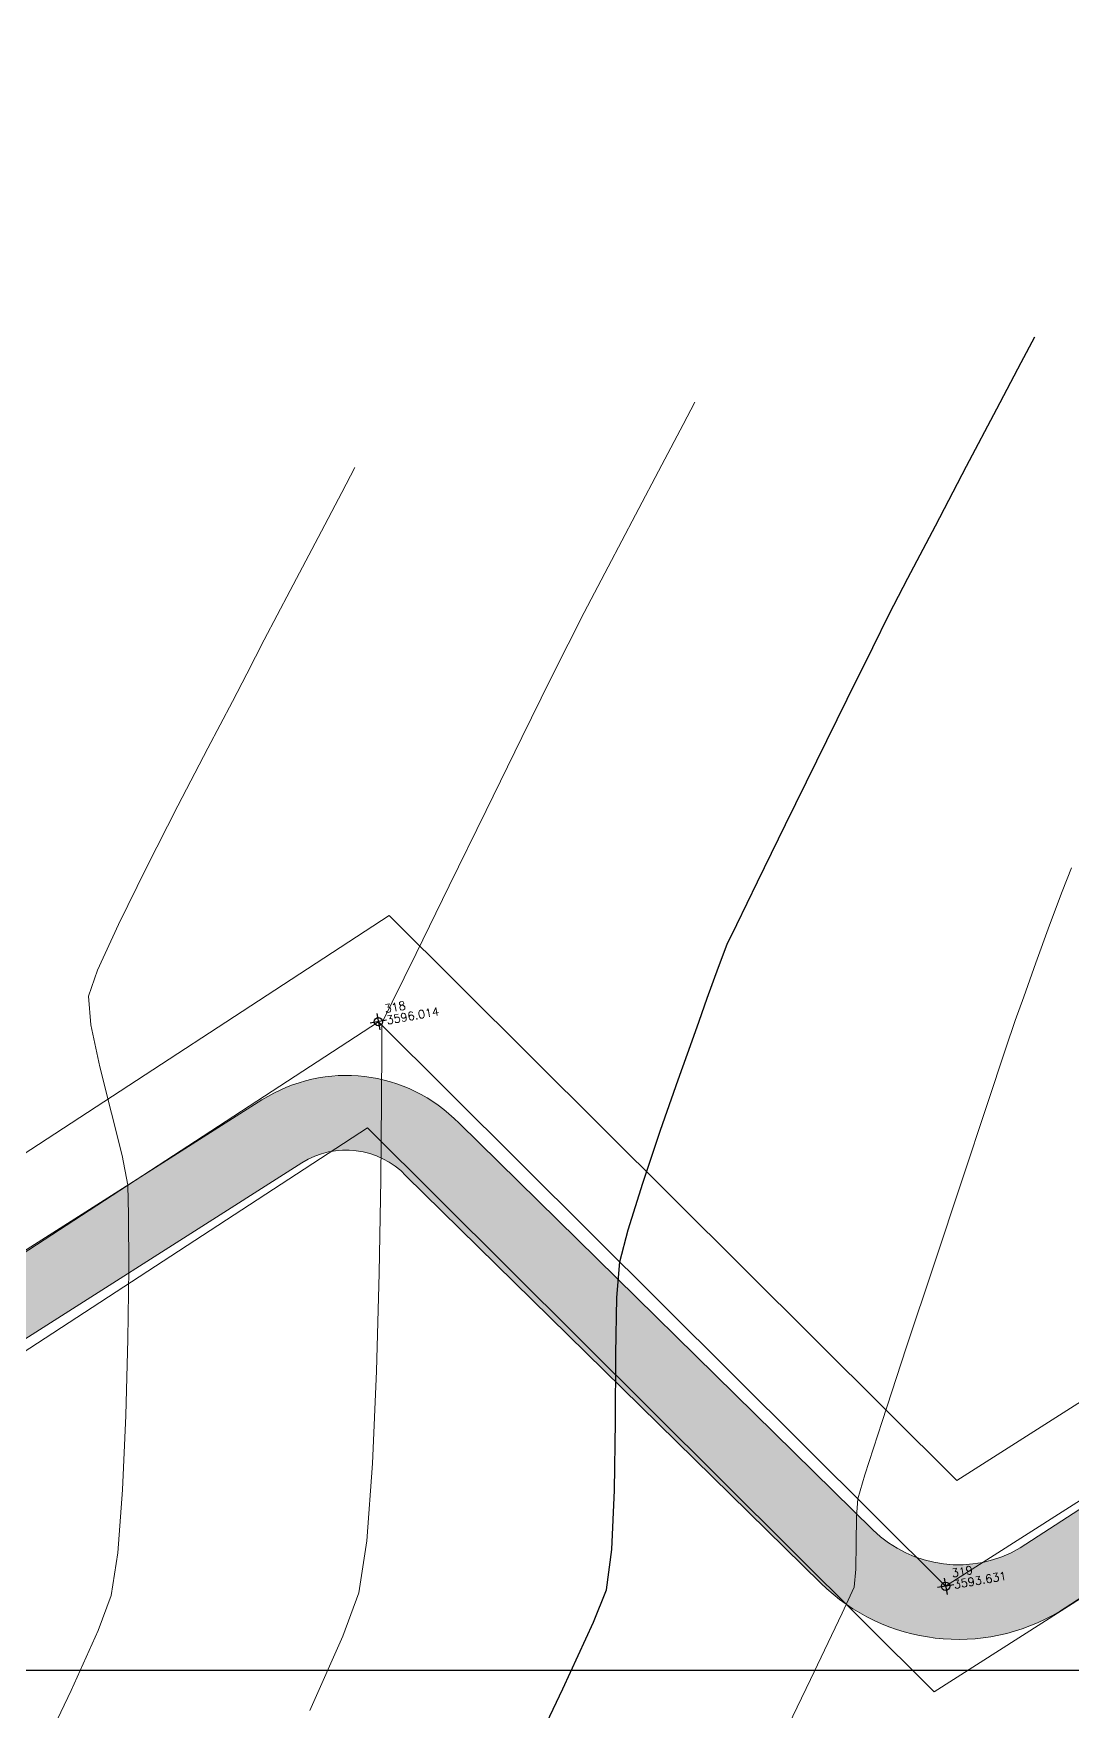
# Model space of a CAD drawing. Header units: millimetres. Extents: x 736950 to 740938, y 8500595 to 8502163.
# Drawn here: x 737933.68 to 737946.2, y 8501299.51 to 8501319.74 of the extents above; entities that cross this region are included whole.
import ezdxf

# ---------------------------------------------------------------- set-up
doc = ezdxf.new("R2010")
doc.units = ezdxf.units.MM
for name, color, linetype, lineweight in [('camino', 22, 'Continuous', 5), ('CAMINO ACTUAL', 1, 'Continuous', 13), ('CONT-MJR', 80, 'Continuous', 30), ('CONT-MNR', 96, 'Continuous', 15), ('pista', 251, 'Continuous', 5)]:
    doc.layers.add(name, color=color, linetype=linetype, lineweight=lineweight)
doc.layers.add('Cuadricula Coordenadas', color=5, linetype='Continuous')
doc.styles.add('5mm', font='arial.ttf', dxfattribs={"height": 3})

msp = doc.modelspace()

# ---------------------------------------------------------------- hatches: boundary and pattern name
at = {"layer": 'pista'}
h = msp.add_hatch(dxfattribs=at)
h.set_pattern_fill('HONEY', color=256, scale=3, angle=9.94991650582834, style=0)
h.set_pattern_definition([(9.94991650582834, (1479841.21072825, -18.49207214638591), (0.4979252195647159, 0.4170677100899267), [0.375, -0.75]), (129.9499165058283, (1479841.21072825, -18.49207214638591), (-0.6101538418184378, 0.222682034283025), [0.3749999999999999, -0.7499999999999998]), (69.94991650582834, (1479841.21072825, -18.49207214638591), (-0.112228622253722, 0.6397497443729518), [-0.75, 0.375])])
h.paths.add_polyline_path([(737744.7999806425, 8501250.923935566), (737743.4751223363, 8501250.754223157), (737756.465848178, 8501242.026572531), (737763.5739612179, 8501242.006896213), (737770.002546867, 8501243.455222024), (737769.8468594846, 8501244.342704736), (737763.4750639071, 8501242.907173423), (737756.7405500773, 8501242.925815564)])
h.paths.add_polyline_path([(737794.2809870465, 8501256.017245878), (737809.7820272583, 8501263.709828075), (737823.391616501, 8501273.483615467), (737837.0791595323, 8501280.557800073), (737851.5530432165, 8501285.77819753), (737870.8510758049, 8501293.050216693, -0.9976846880626209), (737871.0089264096, 8501292.63424804), (737865.2748787645, 8501289.581801567, 0.7845063948290762), (737866.1540430214, 8501286.121818589), (737883.2588851704, 8501291.348365877), (737897.4188924351, 8501296.516943583), (737903.2981396064, 8501301.44146652, -0.5512150924587264), (737904.1219025984, 8501301.177325813), (737906.855912117, 8501297.98174819, 0.5618964424650519), (737910.2738656431, 8501298.536066804), (737914.22079628, 8501308.558674501), (737925.6412323939, 8501300.72656757, 0.340189525830376), (737928.7023693406, 8501300.894137181), (737936.9171069289, 8501306.117412793, -0.358727273887905), (737938.1716059428, 8501305.962964654), (737943.1732157968, 8501301.051021611, 0.3417074120720416), (737946.0555081918, 8501300.709858142), (737955.8779356404, 8501307.072689936), (737971.8320576148, 8501314.464803053), (737988.5677626224, 8501323.411181662), (738023.1375471824, 8501336.282937778), (738044.4246208373, 8501357.728329657), (738061.4456776979, 8501362.208386911), (738078.9085143938, 8501363.070318012), (738112.0997810266, 8501372.051506756), (738118.6561313582, 8501373.365123207), (738128.3493353954, 8501376.976906104), (738155.2251721952, 8501366.826195797), (738176.6167526407, 8501363.543890122), (738193.8053773039, 8501353.328603027), (738204.7313956148, 8501340.877429372), (738207.705198212, 8501335.751671141), (738214.35685511, 8501331.742925933), (738229.9282901662, 8501313.374534177), (738233.5603594936, 8501308.186787868), (738234.53883727, 8501308.358438132), (738230.6417003467, 8501313.924784988), (738214.9478837823, 8501332.43754055), (738208.3676942562, 8501336.403214611), (738205.4657963786, 8501341.405035153), (738194.387784551, 8501354.029418997), (738176.9261677533, 8501364.406946706), (738155.4549153853, 8501367.70147717), (738128.3514754312, 8501377.93815071), (738118.4090486554, 8501374.233504975), (738111.8936108743, 8501372.928085677), (738078.7671659255, 8501363.964436961), (738061.3074614278, 8501363.102660457), (738043.958527311, 8501358.536303693), (738022.6381405202, 8501337.057350922), (737988.196920163, 8501324.233464561), (737971.4304040315, 8501315.270615296), (737955.4419368334, 8501307.862588815), (737945.5806043665, 8501301.47455489, -0.3391433520832071), (737943.8038299843, 8501301.693147572), (737938.8116631231, 8501306.59581691, 0.3560082385246841), (737936.4342009705, 8501306.876887502), (737928.158540546, 8501301.61487459, -0.3502196171718997), (737926.1502499409, 8501301.468794718), (737914.5128481541, 8501309.44969617, 0.4302069892023044), (737913.4330382891, 8501309.014522241), (737909.4507249827, 8501298.90206584, -0.5704007069138802), (737907.5397775185, 8501298.566836312), (737904.9064502402, 8501301.644734057, 0.4931454261128044), (737902.7202336333, 8501302.131411942), (737896.9620044216, 8501297.308254998), (737882.9728831241, 8501292.20205278), (737866.0373022418, 8501287.027224885, -0.7384715771871906), (737865.6977918843, 8501288.787355538), (737871.5108758068, 8501291.881875956, 0.9119586051647783), (737870.5337161538, 8501293.892406015), (737851.2416702455, 8501286.62264278), (737836.7183275839, 8501281.384406622), (737822.9200107896, 8501274.252970394), (737809.3164408724, 8501264.483505804), (737793.8201376351, 8501256.79327439), (737778.9884914039, 8501246.402265295), (737769.846859484, 8501244.34270474), (737770.0025468671, 8501243.455222024), (737779.3594973255, 8501245.563292695)])
h.paths.add_polyline_path([(738260.5182952256, 8501271.251537092), (738234.538837269, 8501308.358438132), (738233.56035949, 8501308.186787868), (738259.6897886079, 8501270.86568047), (738269.3749442189, 8501234.589470252), (738274.5057655985, 8501215.583008338), (738279.7983711922, 8501189.602392923), (738280.7089290785, 8501189.641305126), (738275.382018582, 8501215.790318219), (738270.2441657205, 8501234.822827347)])

# ---------------------------------------------------------------- linework, layer by layer
at = {"linetype": 'Continuous', "extrusion": (-0.172787269436437, 0.9849591664230046, 0)}
for points, elevation in [([(-2195756.503162654, 0), (-2195756.303162654, 0)], 8245934.800062787), ([(-2195762.065162655, 0), (-2195761.865162654, 0)], 8245926.913062787)]:
    msp.add_lwpolyline(points, dxfattribs=dict(at, elevation=elevation))
at = {"linetype": 'Continuous', "extrusion": (0.9849591664230046, 0.172787269436437, 0)}
for points, elevation in [([(8245934.900062786, 0), (8245934.700062787, 0)], 2195756.403162654), ([(8245927.013062786, 0), (8245926.813062787, 0)], 2195761.965162654)]:
    msp.add_lwpolyline(points, dxfattribs=dict(at, elevation=elevation))
at = {"linetype": 'Continuous'}
for centre in [(737937.8384733221, 8501307.820298335), (737944.6795893998, 8501301.012968183)]:
    msp.add_circle(centre, 0.05, dxfattribs=at)
at = {"layer": 'camino'}
for p, q in [((737927.1139478215, 8501302.020459894), (737937.970142336, 8501309.100005316)), ((737937.970142336, 8501309.100005316), (737944.8168513401, 8501302.28710986)), ((737944.8168513401, 8501302.28710986), (737954.911528102, 8501308.733189704)), ((737927.0999530398, 8501300.817490675), (737937.8384733221, 8501307.820298335)), ((737937.8384733221, 8501307.820298335), (737944.6795893998, 8501301.012968183)), ((737944.6795893998, 8501301.012968183), (737955.3926888729, 8501307.853949448)), ((737944.5423274594, 8501299.738826506), (737955.8738496439, 8501306.974709192)), ((737927.0859582581, 8501299.614521455), (737937.7068043081, 8501306.540591355)), ((737937.7068043081, 8501306.540591355), (737944.5423274594, 8501299.738826506))]:
    msp.add_line(p, q, dxfattribs=at)
at = {"layer": 'CAMINO ACTUAL'}
for points in [[(737904.9064502402, 8501301.644734057), (737907.5397775185, 8501298.566836312, 0.5704007069138803), (737909.4507249827, 8501298.90206584), (737913.4330382891, 8501309.014522241, -0.4302069892023044), (737914.5128481541, 8501309.44969617), (737926.1502499409, 8501301.468794718, 0.3502196171718997), (737928.158540546, 8501301.61487459), (737936.4342009705, 8501306.876887502, -0.3560082385246841), (737938.8116631231, 8501306.59581691), (737943.8038299843, 8501301.693147572, 0.3391433520832071), (737945.5806043665, 8501301.47455489), (737955.4419368312, 8501307.862588812), (737971.4304040375, 8501315.270615296), (737988.1969201654, 8501324.23346456), (738022.638140521, 8501337.057350922)], [(737904.1219025984, 8501301.177325813), (737906.855912117, 8501297.98174819, 0.5691577054920378), (737910.290210247, 8501298.577571347), (737914.2207962802, 8501308.558674501), (737925.6412323939, 8501300.72656757, 0.3401895246784692), (737928.7023693327, 8501300.894137176), (737936.9171069289, 8501306.117412793, -0.3587272674273598), (737938.171605927, 8501305.96296467), (737943.1732157968, 8501301.051021611, 0.3417074132737766), (737946.0555082007, 8501300.709858147), (737955.8779356437, 8501307.072689937), (737971.8320576347, 8501314.464803059), (737988.5677626258, 8501323.411181664), (738023.1375471818, 8501336.282937778)]]:
    msp.add_lwpolyline(points, format="xyb", dxfattribs=at)
at = {"layer": 'CONT-MJR', "extrusion": (0.8848177332328558, -0.4659373122606417, 0), "elevation": -3308132.874171482}
msp.add_lwpolyline([(7865951.335472923, 3595), (7865951.685245756, 3595)], dxfattribs=at)
at = {"layer": 'CONT-MJR', "extrusion": (0.8846347623188271, -0.4662846097579378, 0), "elevation": -3311220.382441847}
msp.add_lwpolyline([(7864651.498822661, 3595.000000000003), (7864652.128613443, 3595.000000000003)], dxfattribs=at)
at = {"layer": 'CONT-MJR', "extrusion": (0.8848327475992702, -0.4659087987749603, 0), "elevation": -3307879.392507991}
msp.add_lwpolyline([(7866056.522377654, 3595.000000000011), (7866057.306151097, 3595.000000000011)], dxfattribs=at)
at = {"layer": 'CONT-MJR', "elevation": 3595}
for points in [[(737944.55634927, 8501313.801116444), (737944.9338370634, 8501314.519722411)], [(737943.1263636482, 8501310.966743803), (737943.493061759, 8501311.711184472)], [(737941.8050867472, 8501308.10558735), (737941.941125191, 8501308.478943972)], [(737941.7063512867, 8501307.827712987), (737941.8050867472, 8501308.10558735)], [(737941.6220914567, 8501307.59189536), (737941.7063512867, 8501307.827712987)], [(737940.6539322532, 8501301.455700144), (737940.6849136688, 8501302.172410516)], [(737940.5908156396, 8501300.96750289), (737940.6539322532, 8501301.455700144)], [(737939.5156032953, 8501298.624312183), (737940.0626760068, 8501299.77487338)]]:
    msp.add_lwpolyline(points, dxfattribs=at)
at = {"layer": 'CONT-MJR', "extrusion": (0.8862040438230161, -0.4632951464366251, 0), "elevation": -3284647.97243804}
msp.add_lwpolyline([(7875784.086017311, 3595.000000000003), (7875784.799653755, 3595.000000000003)], dxfattribs=at)
at = {"layer": 'CONT-MJR', "extrusion": (0.8885588186154979, -0.4587627119335558, 0), "elevation": -3244378.634849881}
msp.add_lwpolyline([(7892457.590573502, 3595), (7892458.080099915, 3595)], dxfattribs=at)
at = {"layer": 'CONT-MJR', "extrusion": (0.8944097951543304, -0.4472483854995888, 0), "elevation": -3142174.051878945}
msp.add_lwpolyline([(7933701.196130089, 3595), (7933701.643808542, 3595)], dxfattribs=at)
at = {"layer": 'CONT-MJR', "extrusion": (0.8962627356229997, -0.443523515423452, 0), "elevation": -3109140.40202838}
msp.add_lwpolyline([(7946704.182876659, 3595.000000000013), (7946704.877007342, 3595.000000000013)], dxfattribs=at)
at = {"layer": 'CONT-MJR', "extrusion": (0.8976564366629222, -0.440695951555747, 0), "elevation": -3084073.928688982}
msp.add_lwpolyline([(7956464.202789743, 3595.00000000001), (7956465.057637524, 3595.00000000001)], dxfattribs=at)
at = {"layer": 'CONT-MJR', "extrusion": (0.8982873162208213, -0.439408576972269, 0), "elevation": -3072664.005016385}
msp.add_lwpolyline([(7960876.727761582, 3595.000000000013), (7960877.496869948, 3595.000000000013)], dxfattribs=at)
at = {"layer": 'CONT-MJR', "extrusion": (0.899351272368232, -0.4372268162974938, 0), "elevation": -3053331.043881294}
msp.add_lwpolyline([(7968311.161902145, 3595.000000000013), (7968311.734540136, 3595.000000000013)], dxfattribs=at)
at = {"layer": 'CONT-MJR', "extrusion": (0.9031061515553412, -0.4294173715895774, 0), "elevation": -2984169.657688841}
msp.add_lwpolyline([(7994469.366151597, 3595.00000000001), (7994469.631598641, 3595.00000000001)], dxfattribs=at)
at = {"layer": 'CONT-MJR', "extrusion": (0.9327833309771644, -0.3604375916176694, 0), "elevation": -2375851.211838927}
msp.add_lwpolyline([(8195860.856666603, 3595), (8195861.151301336, 3595)], dxfattribs=at)
at = {"layer": 'CONT-MJR', "extrusion": (0.9422265203026207, -0.3349763938524851, 0), "elevation": -2152429.193394159}
msp.add_lwpolyline([(8257349.991748185, 3595), (8257350.493775669, 3595)], dxfattribs=at)
at = {"layer": 'CONT-MJR', "extrusion": (0.9441794936752163, -0.3294314552728872, 0), "elevation": -2103848.787563667}
msp.add_lwpolyline([(8269860.335491666, 3595), (8269860.978146249, 3595)], dxfattribs=at)
at = {"layer": 'CONT-MJR', "extrusion": (0.9475501370694045, -0.3196071615902135, 0), "elevation": -2017842.1189291}
msp.add_lwpolyline([(8291264.784288947, 3595.000000000003), (8291265.456644556, 3595.000000000003)], dxfattribs=at)
at = {"layer": 'CONT-MJR', "extrusion": (0.9537697231794846, -0.30053837549659, 0), "elevation": -1851142.847918659}
msp.add_lwpolyline([(8330067.157339831, 3595), (8330067.748626892, 3595)], dxfattribs=at)
at = {"layer": 'CONT-MJR', "extrusion": (0.968162340080603, -0.2503231576375845, 0), "elevation": -1413627.049694202}
msp.add_lwpolyline([(8415366.927207718, 3595.00000000001), (8415367.327310499, 3595.00000000001)], dxfattribs=at)
at = {"layer": 'CONT-MJR', "extrusion": (0.9969974538673312, -0.07743433981160422, 0), "elevation": 77432.11401832616}
msp.add_lwpolyline([(8532920.886507975, 3595.000000000013), (8532921.3182173, 3595.000000000013)], dxfattribs=at)
at = {"layer": 'CONT-MJR', "extrusion": (0.9998136499193493, -0.01930454441184476, 0), "elevation": 573689.3905743235}
msp.add_lwpolyline([(8513965.201651648, 3595.000000000003), (8513965.883818643, 3595.000000000003)], dxfattribs=at)
at = {"layer": 'CONT-MJR', "extrusion": (0.9999727419855229, -0.007383446753033679, 0), "elevation": 675151.66404636}
msp.add_lwpolyline([(8506519.814801, 3595), (8506520.628454866, 3595)], dxfattribs=at)
at = {"layer": 'CONT-MJR', "extrusion": (0.9998952455124449, -0.01447404579263933, 0), "elevation": 614815.145374841}
msp.add_lwpolyline([(8511092.61012359, 3595.00000000001), (8511093.435398553, 3595.00000000001)], dxfattribs=at)
at = {"layer": 'CONT-MJR', "extrusion": (0.9263820788429935, -0.3765849758003284, 0), "elevation": -2517847.280535968}
msp.add_lwpolyline([(8153349.784565008, 3595.00000000001), (8153350.202679676, 3595.00000000001)], dxfattribs=at)
at = {"layer": 'CONT-MJR', "extrusion": (0.908384228166842, -0.4181364538254597, 0), "elevation": -2884370.226505397}
msp.add_lwpolyline([(8031006.275356383, 3595), (8031007.161870652, 3595)], dxfattribs=at)
at = {"layer": 'CONT-MNR', "extrusion": (0.8848177320859402, -0.4659373144386414, 0), "elevation": -3308136.154133219}
msp.add_lwpolyline([(7865948.765029847, 3596), (7865949.069931244, 3596)], dxfattribs=at)
at = {"layer": 'CONT-MNR', "extrusion": (0.8846347625337567, -0.4662846093501734, 0), "elevation": -3311223.638410151}
msp.add_lwpolyline([(7864649.017563381, 3596.000000000006), (7864649.566559966, 3596.000000000006)], dxfattribs=at)
at = {"layer": 'CONT-MNR', "extrusion": (0.8847705631883738, -0.4660268774602254, 0), "elevation": -3308935.625848189}
msp.add_lwpolyline([(7865611.217029019, 3597), (7865611.557043992, 3597)], dxfattribs=at)
at = {"layer": 'CONT-MNR', "extrusion": (0.8848327477753273, -0.4659087984406006, 0), "elevation": -3307882.650183341}
msp.add_lwpolyline([(7866054.142775101, 3596.000000000003), (7866054.826000313, 3596.000000000003)], dxfattribs=at)
at = {"layer": 'CONT-MNR', "extrusion": (0.88467489401596, -0.466208463992075, 0), "elevation": -3310549.947870724}
msp.add_lwpolyline([(7864931.290029173, 3597), (7864931.902827458, 3597)], dxfattribs=at)
at = {"layer": 'CONT-MNR', "extrusion": (0.8852865047763205, -0.4650460240244247, 0), "elevation": -3300213.088151137}
msp.add_lwpolyline([(7869274.289338516, 3596), (7869274.996926283, 3596)], dxfattribs=at)
at = {"layer": 'CONT-MNR', "extrusion": (0.8850278191700363, -0.4655381394634918, 0), "elevation": -3304590.872229263}
msp.add_lwpolyline([(7867436.236444527, 3597.000000000006), (7867436.960116426, 3597.000000000006)], dxfattribs=at)
at = {"layer": 'CONT-MNR', "extrusion": (0.8862040442714159, -0.4632951455789132, 0), "elevation": -3284651.232270382}
msp.add_lwpolyline([(7875781.913662072, 3596), (7875782.535747981, 3596)], dxfattribs=at)
at = {"layer": 'CONT-MNR', "extrusion": (0.8858603166585532, -0.4639520442563088, 0), "elevation": -3290492.649879824}
msp.add_lwpolyline([(7873342.447564378, 3597.00000000001), (7873343.120201755, 3597.00000000001)], dxfattribs=at)
at = {"layer": 'CONT-MNR', "extrusion": (0.8885588180467249, -0.4587627130351891, 0), "elevation": -3244381.923159019}
msp.add_lwpolyline([(7892455.49053418, 3596), (7892455.917260543, 3596)], dxfattribs=at)
at = {"layer": 'CONT-MNR', "extrusion": (0.8881974866339334, -0.4594618860549413, 0), "elevation": -3250595.729226243}
msp.add_lwpolyline([(7889897.548553037, 3597), (7889898.008255132, 3597)], dxfattribs=at)
at = {"layer": 'CONT-MNR'}
for points, elevation in [([(737939.919583543, 8501311.95959964), (737940.1264125968, 8501312.375346193)], 3596), ([(737939.1378570684, 8501310.369137911), (737939.568702498, 8501311.247043945)], 3596), ([(737934.4521269695, 8501308.442760902), (737934.7031959373, 8501308.991292393)], 3597), ([(737934.3427766775, 8501308.128548825), (737934.4521269695, 8501308.442760902)], 3597), ([(737937.8965836266, 8501307.833186556), (737938.0064105326, 8501308.057905864)], 3596), ([(737937.8786644915, 8501307.780305656), (737937.8965836266, 8501307.833186556)], 3596), ([(737944.8779328614, 8501305.914282374), (737945.1802178749, 8501306.821108047)], 3594), ([(737934.7490041696, 8501306.206045087), (737934.6206335579, 8501306.716463884)], 3597), ([(737934.8158695236, 8501305.849196874), (737934.7490041696, 8501306.206045087)], 3597), ([(737934.793903219, 8501303.07050585), (737934.8177382214, 8501303.993009202)], 3597), ([(737937.7689731958, 8501302.491316056), (737937.8179877286, 8501303.607863864)], 3596), ([(737934.7540795354, 8501302.175806899), (737934.793903219, 8501303.07050585)], 3597), ([(737937.6989343432, 8501301.560203401), (737937.7689731958, 8501302.491316056)], 3596), ([(737943.6058025875, 8501301.847839318), (737943.6202642211, 8501302.067061717)], 3594), ([(737937.6041292041, 8501300.934292303), (737937.6989343432, 8501301.560203401)], 3596), ([(737934.6174427682, 8501300.901081719), (737934.6960113307, 8501301.416727232)], 3597), ([(737943.0499028086, 8501299.887134444), (737943.4343579974, 8501300.689957267)], 3594), ([(737934.1334713163, 8501299.75466448), (737934.4587826687, 8501300.477618312)], 3597)]:
    msp.add_lwpolyline(points, dxfattribs=dict(at, elevation=elevation))
at = {"layer": 'CONT-MNR', "extrusion": (0.8872185701709918, -0.4613493348252937, 0), "elevation": -3267363.898084431}
msp.add_lwpolyline([(7882967.913451721, 3597), (7882968.291133838, 3597)], dxfattribs=at)
at = {"layer": 'CONT-MNR', "extrusion": (0.8971285667162441, -0.4417695494051821, 0), "elevation": -3093593.771366535}
msp.add_lwpolyline([(7952768.405023172, 3596.000000000003), (7952769.199285805, 3596.000000000003)], dxfattribs=at)
at = {"layer": 'CONT-MNR', "extrusion": (0.8860156745639776, -0.4636552862061857, 0), "elevation": -3287855.169562483}
msp.add_lwpolyline([(7874442.732886752, 3597.000000000013), (7874443.367692485, 3597.000000000013)], dxfattribs=at)
at = {"layer": 'CONT-MNR', "extrusion": (0.8875439509663179, -0.4607230568390284, 0), "elevation": -3261799.605594958}
msp.add_lwpolyline([(7885270.50323917, 3597.00000000001), (7885271.289085261, 3597.00000000001)], dxfattribs=at)
at = {"layer": 'CONT-MNR', "extrusion": (0.8908647092046978, -0.4542687199154584, 0), "elevation": -3204478.778710884}
msp.add_lwpolyline([(7908737.58518929, 3597), (7908738.416024684, 3597)], dxfattribs=at)
at = {"layer": 'CONT-MNR', "extrusion": (0.898013103635918, -0.4399687099080866, 0), "elevation": -3077631.540156408}
msp.add_lwpolyline([(7958957.224685457, 3596.000000000003), (7958958.240035411, 3596.000000000003)], dxfattribs=at)
at = {"layer": 'CONT-MNR', "extrusion": (0.8969231383946794, -0.4421864808112508, 0), "elevation": -3097293.195227779}
msp.add_lwpolyline([(7951325.490407581, 3597), (7951326.260278204, 3597)], dxfattribs=at)
at = {"layer": 'CONT-MNR', "extrusion": (0.9296145915880013, -0.3685331886094841, 0), "elevation": -2447009.208124355}
msp.add_lwpolyline([(8174898.882445264, 3594), (8174899.186289171, 3594)], dxfattribs=at)
at = {"layer": 'CONT-MNR', "extrusion": (0.8981913453081063, -0.4396047170056464, 0), "elevation": -3074405.592426208}
msp.add_lwpolyline([(7960203.001330844, 3596.00000000001), (7960203.907852922, 3596.00000000001)], dxfattribs=at)
at = {"layer": 'CONT-MNR', "extrusion": (0.9368038996448778, -0.3498549036531429, 0), "elevation": -2282914.007058116}
msp.add_lwpolyline([(8222233.411326456, 3594.000000000013), (8222233.847272174, 3594.000000000013)], dxfattribs=at)
at = {"layer": 'CONT-MNR', "extrusion": (0.9396485476713574, -0.3421412089461144, 0), "elevation": -2215238.308505636}
msp.add_lwpolyline([(8240723.873433446, 3594), (8240724.353507051, 3594)], dxfattribs=at)
at = {"layer": 'CONT-MNR', "extrusion": (0.8983158364863968, -0.4393502679158681, 0), "elevation": -3072150.575372488}
msp.add_lwpolyline([(7961072.920088023, 3596.000000000004), (7961073.571533961, 3596.000000000004)], dxfattribs=at)
at = {"layer": 'CONT-MNR', "extrusion": (0.9413423487435788, -0.3374530818675723, 0), "elevation": -2174133.160436509}
msp.add_lwpolyline([(8251663.379241233, 3594.000000000006), (8251663.815397314, 3594.000000000006)], dxfattribs=at)
at = {"layer": 'CONT-MNR', "extrusion": (0.9969570496168094, 0.07795281405662495, 0), "elevation": 1398389.736968398}
msp.add_lwpolyline([(8417914.663280964, 3597.00000000001), (8417915.011112973, 3597.00000000001)], dxfattribs=at)
at = {"layer": 'CONT-MNR', "extrusion": (0.9429096721519734, -0.3330485702750551, 0), "elevation": -2135532.450814635}
msp.add_lwpolyline([(8261737.084238878, 3594.00000000001), (8261737.388415236, 3594.00000000001)], dxfattribs=at)
at = {"layer": 'CONT-MNR', "extrusion": (0.9472668819458678, -0.3204457120458213, 0), "elevation": -2025176.289956027}
msp.add_lwpolyline([(8289478.489967546, 3594.00000000001), (8289478.84321868, 3594.00000000001)], dxfattribs=at)
at = {"layer": 'CONT-MNR', "extrusion": (0.9777234108901623, 0.2098974316119822, 0), "elevation": 2505898.377880652}
msp.add_lwpolyline([(8157036.595589858, 3597), (8157037.112486019, 3597)], dxfattribs=at)
at = {"layer": 'CONT-MNR', "extrusion": (0.9999999958738096, -9.084261697192564e-05, 0), "elevation": 737165.5945731734}
msp.add_lwpolyline([(8501374.53420836, 3596.00000000001), (8501374.781435713, 3596.00000000001)], dxfattribs=at)
at = {"layer": 'CONT-MNR', "extrusion": (0.9999937432169324, -0.003537446393650862, 0), "elevation": 707860.3418506036}
msp.add_lwpolyline([(8503864.097300416, 3596), (8503864.757928818, 3596)], dxfattribs=at)
at = {"layer": 'CONT-MNR', "extrusion": (0.9482722633609477, -0.3174582091241386, 0), "elevation": -1999036.69236228}
msp.add_lwpolyline([(8295820.216121755, 3594.00000000001), (8295820.932470996, 3594.00000000001)], dxfattribs=at)
at = {"layer": 'CONT-MNR', "extrusion": (0.9692130901888286, 0.2462234469067108, 0), "elevation": 2808436.936960483}
msp.add_lwpolyline([(8057880.947422822, 3597.000000000013), (8057881.525138802, 3597.000000000013)], dxfattribs=at)
at = {"layer": 'CONT-MNR', "extrusion": (0.9999613196509926, -0.008795407997674587, 0), "elevation": 663136.8701538254}
msp.add_lwpolyline([(8507467.549344553, 3596), (8507468.503636235, 3596)], dxfattribs=at)
at = {"layer": 'CONT-MNR', "extrusion": (0.9995647724750988, 0.02950026485989793, 0), "elevation": 988404.4205323819}
msp.add_lwpolyline([(8475836.215192605, 3597.000000000003), (8475836.574376207, 3597.000000000003)], dxfattribs=at)
at = {"layer": 'CONT-MNR', "extrusion": (0.999870004922771, -0.01612368617091262, 0), "elevation": 600769.5509536142}
msp.add_lwpolyline([(8512097.9406102, 3596.000000000013), (8512099.068875728, 3596.000000000013)], dxfattribs=at)
at = {"layer": 'CONT-MNR', "extrusion": (0.9490333004299004, -0.3151758154984775, 0), "elevation": -1979071.761296015}
msp.add_lwpolyline([(8300603.716644822, 3594.000000000006), (8300604.788491055, 3594.000000000006)], dxfattribs=at)
at = {"layer": 'CONT-MNR', "extrusion": (0.9999977948664687, 0.002100062427655147, 0), "elevation": 755786.4714666292}
msp.add_lwpolyline([(8499736.379783716, 3597), (8499737.03445268, 3597)], dxfattribs=at)
at = {"layer": 'CONT-MNR', "extrusion": (0.9999281181667242, -0.01198993325893033, 0), "elevation": 635951.706140626}
msp.add_lwpolyline([(8509540.692907078, 3597.000000000003), (8509541.53546051, 3597.000000000003)], dxfattribs=at)
at = {"layer": 'CONT-MNR', "extrusion": (0.9996399678872281, -0.02683159709040167, 0), "elevation": 509568.5835266433}
msp.add_lwpolyline([(8518042.91577463, 3596), (8518044.098416964, 3596)], dxfattribs=at)
at = {"layer": 'CONT-MNR', "extrusion": (0.9494717419300379, -0.3138525310975513, 0), "elevation": -1967498.571627025}
msp.add_lwpolyline([(8303353.466773478, 3594.000000000003), (8303354.531018324, 3594.000000000003)], dxfattribs=at)
at = {"layer": 'CONT-MNR', "extrusion": (0.9501693508577315, -0.3117341891589652, 0), "elevation": -1948975.106605079}
msp.add_lwpolyline([(8307719.901022157, 3594.000000000013), (8307720.834101709, 3594.000000000013)], dxfattribs=at)
at = {"layer": 'CONT-MNR', "extrusion": (0.9516455878579564, -0.3071981040151203, 0), "elevation": -1909323.092251658}
msp.add_lwpolyline([(8316921.784271085, 3594), (8316922.462630048, 3594)], dxfattribs=at)
at = {"layer": 'CONT-MNR', "extrusion": (0.9575030561615612, -0.2884231222375738, 0), "elevation": -1745388.813588765}
msp.add_lwpolyline([(8352862.713556099, 3594.000000000013), (8352863.01370301, 3594.000000000013)], dxfattribs=at)
at = {"layer": 'CONT-MNR', "extrusion": (0.9970867948442004, -0.07627531414107327, 0), "elevation": 87345.50468144601}
msp.add_lwpolyline([(8532821.58236288, 3597.00000000001), (8532822.343660364, 3597.00000000001)], dxfattribs=at)
at = {"layer": 'CONT-MNR', "extrusion": (0.9999667408219213, -0.00815581081098768, 0), "elevation": 668584.0528867132}
msp.add_lwpolyline([(8507037.314246299, 3594), (8507037.629965369, 3594)], dxfattribs=at)
at = {"layer": 'CONT-MNR', "extrusion": (0.9998863375408258, -0.01507686967489716, 0), "elevation": 609686.7114760289}
msp.add_lwpolyline([(8511460.817959784, 3594), (8511461.132825714, 3594)], dxfattribs=at)
at = {"layer": 'CONT-MNR', "extrusion": (0.9953419337164898, -0.09640765003628501, 0), "elevation": -85084.26432532514}
msp.add_lwpolyline([(8532844.78332243, 3594), (8532845.000923153, 3594)], dxfattribs=at)
at = {"layer": 'CONT-MNR', "extrusion": (0.9378134184732736, -0.347139729981275, 0), "elevation": -2259091.523671407}
msp.add_lwpolyline([(8228800.990916573, 3596.00000000001), (8228801.551299145, 3596.00000000001)], dxfattribs=at)
at = {"layer": 'CONT-MNR', "extrusion": (0.9082725882287359, -0.4183789018010745, 0), "elevation": -2886511.053454298}
msp.add_lwpolyline([(8030238.344636234, 3594), (8030238.686776047, 3594)], dxfattribs=at)
at = {"layer": 'CONT-MNR', "extrusion": (0.9364299610415768, -0.3508545682525324, 0), "elevation": -2291696.172170729}
msp.add_lwpolyline([(8219780.150993724, 3597.000000000006), (8219780.603204166, 3597.000000000006)], dxfattribs=at)
at = {"layer": 'CONT-MNR', "extrusion": (0.913672076770802, -0.4064521326421229, 0), "elevation": -2781138.87581664}
msp.add_lwpolyline([(8067336.055162628, 3596.00000000001), (8067337.033609973, 3596.00000000001)], dxfattribs=at)
at = {"layer": 'CONT-MNR', "extrusion": (0.9027813521693183, -0.4300997909501203, 0), "elevation": -2990214.072458373}
msp.add_lwpolyline([(7992199.148550681, 3597), (7992200.204253665, 3597)], dxfattribs=at)
at = {"layer": 'CONT-MNR', "extrusion": (0.9005498036930133, -0.4347528620589809, 0), "elevation": -3031409.988426792}
msp.add_lwpolyline([(7976665.446696632, 3594), (7976666.797476139, 3594)], dxfattribs=at)
at = {"layer": 'Cuadricula Coordenadas', "color": 8}
msp.add_line((736950.2264744169, 8501300), (738552.8979275209, 8501300), dxfattribs=at)

# ---------------------------------------------------------------- texts
at = {"color": 2, "char_height": 0.1, "width": 0.3666666666666667, "attachment_point": 1, "rotation": 9.94991650582834, "style": '5mm'}
for s, insert in [('\\Ftxt.shx;\\W1.0000000000;\\T1.0000000000;\\o\\l318', (737937.9041396576, 8501308.024719303)), ('\\Ftxt.shx;\\W1.0000000000;\\T1.0000000000;\\o\\l319', (737944.7452557354, 8501301.21738915))]:
    msp.add_mtext(s, dxfattribs=dict(at, insert=insert))
at = {"color": 1, "char_height": 0.1, "attachment_point": 1, "rotation": 9.94991650582834, "style": '5mm'}
for s, insert, width in [('\\Ftxt.shx;\\W1.0000000000;\\T1.0000000000;\\o\\l3596.014', (737937.9283298753, 8501307.88682502), 0.7833333333333333), ('\\Ftxt.shx;\\W1.0000000000;\\T1.0000000000;\\o\\l3593.631', (737944.7694459532, 8501301.079494866), 0.7999999999999999)]:
    msp.add_mtext(s, dxfattribs=dict(at, insert=insert, width=width))

doc.saveas('drawing.dxf')
